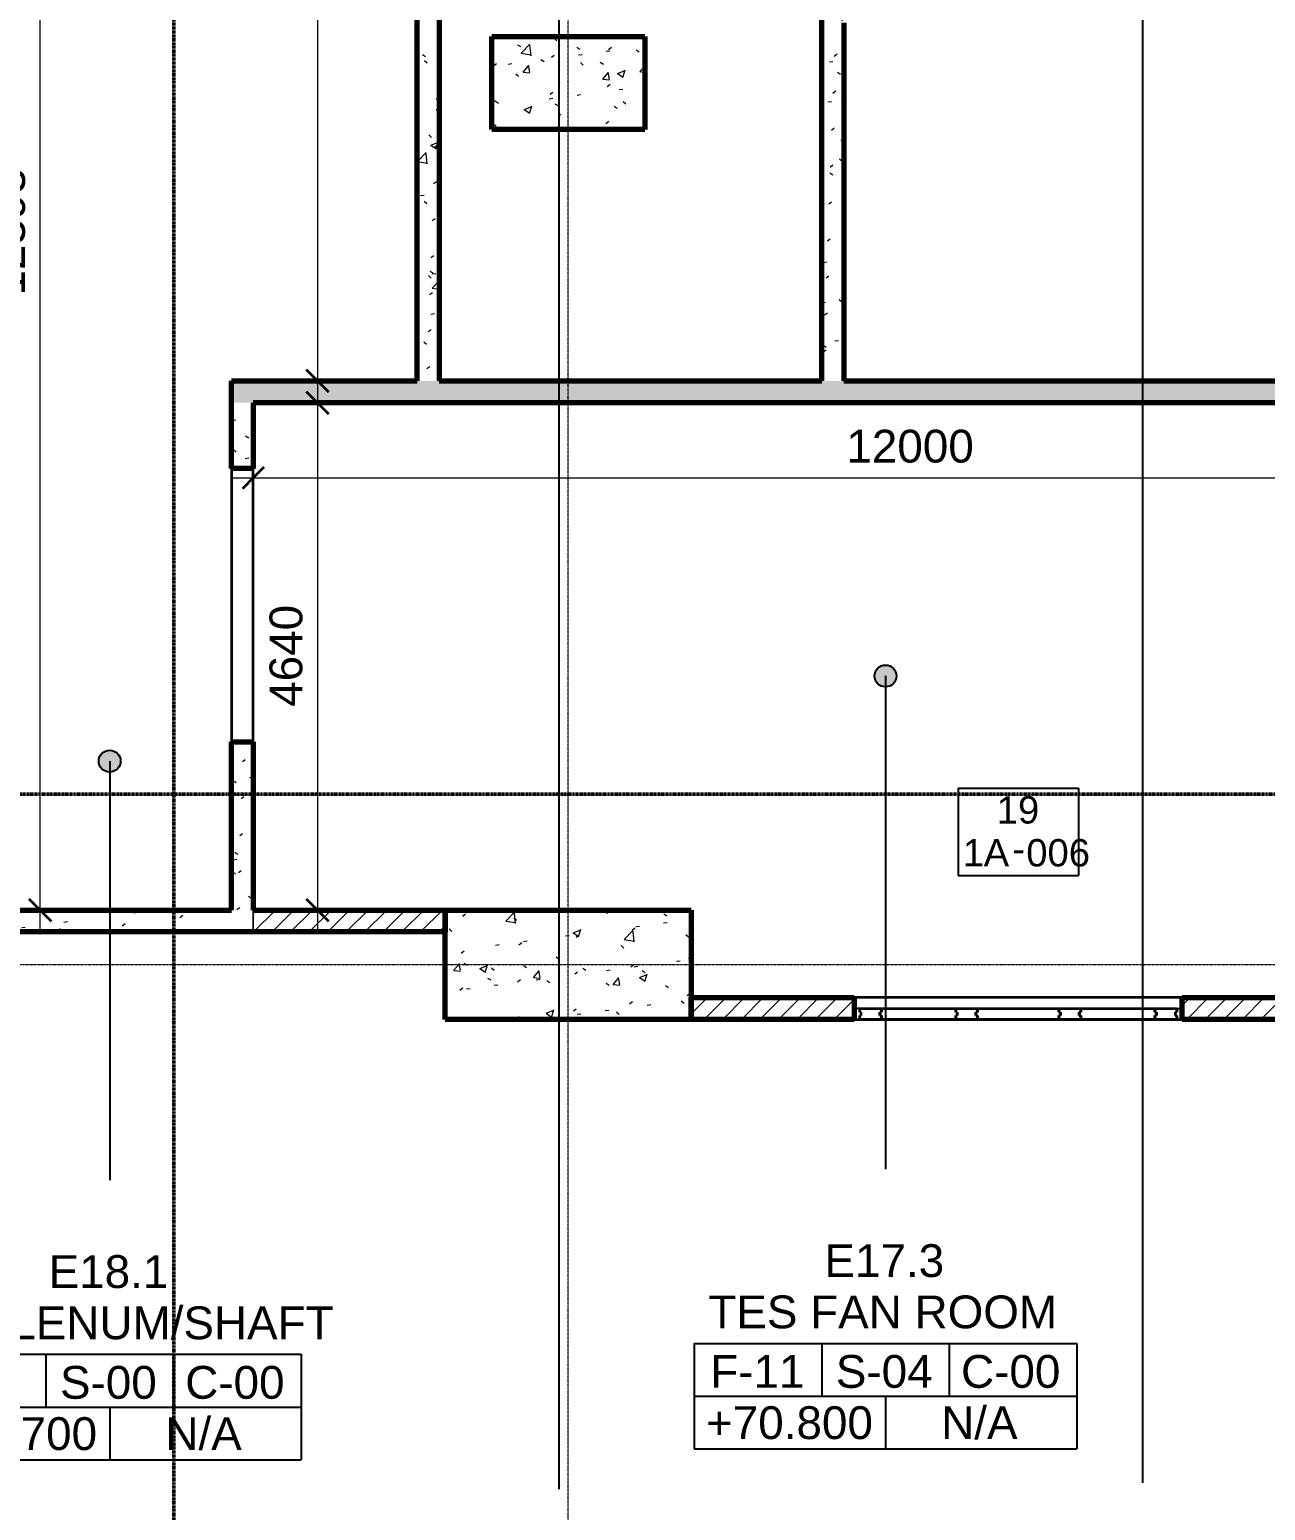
# Model space of a CAD drawing. Header units: millimetres. Extents: x -920221 to -841619, y -18676 to 22445.
# Drawn here: x -886408 to -875107, y -1411 to 12132 of the extents above; entities that cross this region are included whole.
import ezdxf

# ---------------------------------------------------------------- set-up
doc = ezdxf.new("R2010")
doc.units = ezdxf.units.MM
doc.linetypes.add('DPA_Grid _ Level 100', pattern=[10, 5.5, -1.6, 1.3, -1.6])
for name, color, linetype, lineweight in [('A-ANNO-DIMS', 1, 'Continuous', 9), ('A-ANNO-DIMS-100', 1, 'Continuous', 9), ('A-COLS', 5, 'Continuous', 70), ('A-COLS-E', 1, 'Continuous', 35), ('A-DOOR', 3, 'Continuous', 35), ('A-DOOR-E', 2, 'Continuous', 25), ('A-DOOR-FRAM', 3, 'Continuous', 25), ('A-DOOR-IDEN', 3, 'Continuous', 25), ('A-ROOM-IDEN', 3, 'Continuous', 25), ('A-ROOM-LINE', 3, 'Continuous', 25), ('A-WALL', 5, 'Continuous', 35), ('A-WALL-PATT', 1, 'Continuous', 35), ('G-ANNO-SECL', 3, 'Continuous', 9), ('S-GRID', 251, 'Continuous', 9), ('WALL-E', 2, 'Continuous', 35)]:
    doc.layers.add(name, color=color, linetype=linetype, lineweight=lineweight)
doc.styles.add('Arial_1', font='arial.ttf', dxfattribs={"height": 250})
doc.styles.add('Arial_2', font='arial.ttf', dxfattribs={"height": 300})
doc.styles.add('Arial_3', font='arial.ttf', dxfattribs={"height": 2.5})
doc.dimstyles.new('DPA-DIM-3_0_T-T', dxfattribs={"dimscale": 304.8, "dimtxt": 306.07782, "dimasz": 0.656168, "dimexe": 0.656168, "dimexo": 0.0625, "dimgap": 0.164042, "dimtad": 1, "dimdec": 0, "dimzin": 0, "dimdsep": 46, "dimtxsty": 'Arial_2', "dimblk1": 'OBLIQUE', "dimblk2": 'OBLIQUE', "dimsah": 1, "dimcen": 0.09, "dimdle": 0.656168, "dimadec": 8, "dimazin": 0, "dimtfac": 1, "dimtdec": 4, "dimtix": 1, "dimtmove": 0, "dimatfit": 3, "dimfxl": 1.312336, "dimfxlon": 1, "dimtvp": 1, "dimtolj": 1, "dimtzin": 0, "dimarcsym": 2})
pattern_1 = [(50, (0, 0), (728.7365, -63.75582), [76.2, -838.2]), (355, (0, 0), (-140.9716, 764.2276), [60.96, -670.56]), (100.451, (60.7, -5.3), (587.77, 700.46675), [64.76, -712.36]), (46.184, (0, 203.2), (1084.3162, -168.171), [114.3, -1257.3]), (96.636, (90.4, 189.2), (949.6099, 989.7098), [97.14, -1068.54]), (351.184, (0, 203.2), (949.6206, 989.7012), [91.44, -1005.84]), (21, (101.6, 152.4), (606.45787, -409.06057), [76.2, -838.2]), (326, (101.6, 152.4), (247.20834, 736.7529), [60.96, -670.56]), (71.451, (152.14, 118.3), (853.66825, 327.68547), [64.76, -712.36]), (37.5, (0, 0), (12.35469, 338.22012), [33.528, -628.904, 33.528, -647.192, -673.1]), (37.5, (0, 0), (12.35469, 338.22012), [-1343.152, 33.528, -639.572]), (7.5, (0, 0), (267.27887, 400.72213), [33.528, -354.584, 33.528, -613.664, -256.54]), (7.5, (0, 0), (267.27887, 400.72213), [-1035.304, 33.528, -223.012]), (327.5, (-226.57, 0), (542.36333, -22.915345), [33.528, -220.472, 33.528, -758.952, -1051.56]), (327.5, (-226.57, 0), (542.36333, -22.915345), [-1046.48, 33.528, -1018.032]), (317.5, (-328.17, 0), (592.51696, 101.7071), [33.528, -296.672, 33.528, -492.76, -746.76]), (317.5, (-328.17, 0), (592.51696, 101.7071), [-856.488, 33.528, -713.232])]
pattern_2 = [(45, (0, 0), (-84.852814, 84.852814), [])]

# ---------------------------------------------------------------- blocks, each defined once
blk = doc.blocks.new('A33 - _Wall_ Access Panel 3000 x 3000-18927020-4280-01 ENLARGED LOWER PLATFORM LEVEL - REFLECTED CEILING PLAN - SHEET 1')
at = {"layer": 'A-DOOR'}
for p, q in [((-572, 0), (-372, 0)), ((-572, -35), (-572, 0)), ((-372, 0), (-372, -35)), ((372, 0), (572, 0)), ((372, -35), (372, 0)), ((572, 0), (572, -35)), ((-1450, 0), (-1250, 0)), ((-1450, -35), (-1450, 0)), ((-1435, -35), (-1450, -35)), ((-1450, -100), (-1450, -65)), ((-1450, -65), (-1435, -65)), ((-1250, -100), (-1450, -100)), ((-1435, -65), (-1435, -35)), ((-1250, -35), (-1265, -35)), ((-1265, -35), (-1265, -65)), ((-1265, -35), (-1250, -35)), ((-1265, -65), (-1265, -35)), ((-1265, -65), (-1250, -65)), ((-1250, -65), (-1265, -65)), ((-1250, 0), (-1250, -35)), ((-1250, -35), (-1250, 0)), ((-1250, 0), (-572, 0)), ((-1250, -65), (-1250, -100)), ((-1250, -100), (-1250, -65)), ((-572, -100), (-1250, -100)), ((-572, 0), (-572, -35)), ((-557, -35), (-572, -35)), ((-572, -35), (-557, -35)), ((-572, -100), (-572, -65)), ((-572, -65), (-557, -65)), ((-557, -65), (-572, -65)), ((-572, -65), (-572, -100)), ((-372, -100), (-572, -100)), ((-557, -65), (-557, -35)), ((-557, -35), (-557, -65)), ((-372, -35), (-387, -35)), ((-387, -35), (-387, -65)), ((-387, -35), (-372, -35)), ((-387, -65), (-387, -35)), ((-387, -65), (-372, -65)), ((-372, -65), (-387, -65)), ((-372, -35), (-372, 0)), ((-372, 0), (372, 0)), ((-372, -65), (-372, -100)), ((-372, -100), (-372, -65)), ((372, -100), (-372, -100)), ((372, 0), (372, -35)), ((387, -35), (372, -35)), ((372, -35), (387, -35)), ((372, -100), (372, -65)), ((372, -65), (387, -65)), ((387, -65), (372, -65)), ((372, -65), (372, -100)), ((572, -100), (372, -100)), ((387, -65), (387, -35)), ((387, -35), (387, -65)), ((572, -35), (557, -35)), ((557, -35), (557, -65)), ((557, -35), (572, -35)), ((557, -65), (557, -35)), ((557, -65), (572, -65)), ((572, -65), (557, -65)), ((572, -35), (572, 0)), ((572, 0), (1250, 0)), ((572, -65), (572, -100)), ((572, -100), (572, -65)), ((1250, -100), (572, -100)), ((1250, 0), (1450, 0)), ((1250, -35), (1250, 0)), ((1250, 0), (1250, -35)), ((1265, -35), (1250, -35)), ((1250, -35), (1265, -35)), ((1250, -100), (1250, -65)), ((1250, -65), (1265, -65)), ((1265, -65), (1250, -65)), ((1250, -65), (1250, -100)), ((1450, -100), (1250, -100)), ((1265, -65), (1265, -35)), ((1265, -35), (1265, -65)), ((1450, -35), (1435, -35)), ((1435, -35), (1435, -65)), ((1435, -65), (1450, -65)), ((1450, 0), (1450, -35)), ((1450, -65), (1450, -100))]:
    blk.add_line(p, q, dxfattribs=at)
at = {"layer": 'A-DOOR-E'}
for p, q in [((-372, 0), (-572, 0)), ((-572, 0), (-572, -35)), ((-372, -35), (-372, 0)), ((372, 0), (372, -35)), ((572, 0), (372, 0)), ((572, -35), (572, 0)), ((-1250, 0), (-1450, 0)), ((-1450, 0), (-1450, -35)), ((-1450, -35), (-1435, -35)), ((-1435, -65), (-1450, -65)), ((-1450, -65), (-1450, -100)), ((-1450, -100), (-1250, -100)), ((-1435, -35), (-1435, -65)), ((-1265, -65), (-1265, -35)), ((-1265, -35), (-1250, -35)), ((-1250, -35), (-1265, -35)), ((-1265, -35), (-1265, -65)), ((-1265, -65), (-1265, -35)), ((-1265, -35), (-1250, -35)), ((-1250, -35), (-1265, -35)), ((-1265, -35), (-1265, -65)), ((-1265, -65), (-1265, -35)), ((-1265, -35), (-1250, -35)), ((-1265, -65), (-1265, -35)), ((-1265, -35), (-1250, -35)), ((-1265, -35), (-1250, -35)), ((-1265, -65), (-1265, -35)), ((-1250, -35), (-1265, -35)), ((-1265, -35), (-1265, -65)), ((-1250, -65), (-1265, -65)), ((-1265, -65), (-1250, -65)), ((-1250, -65), (-1265, -65)), ((-1265, -65), (-1250, -65)), ((-1250, -65), (-1265, -65)), ((-1250, -65), (-1265, -65)), ((-1250, -65), (-1265, -65)), ((-1265, -65), (-1250, -65)), ((-1250, -35), (-1250, 0)), ((-572, 0), (-1250, 0)), ((-1250, 0), (-1250, -35)), ((-1250, -35), (-1250, 0)), ((-1250, 0), (-572, 0)), ((-572, 0), (-1250, 0)), ((-1250, 0), (-1250, -35)), ((-1250, -35), (-1250, 0)), ((-1250, 0), (-572, 0)), ((-1250, -35), (-1250, 0)), ((-1250, 0), (-572, 0)), ((-1250, 0), (-572, 0)), ((-1250, -35), (-1250, 0)), ((-572, 0), (-1250, 0)), ((-1250, 0), (-1250, -35)), ((-1250, -100), (-1250, -65)), ((-1250, -65), (-1250, -100)), ((-1250, -100), (-1250, -65)), ((-1250, -65), (-1250, -100)), ((-1250, -100), (-1250, -65)), ((-1250, -100), (-1250, -65)), ((-1250, -100), (-1250, -65)), ((-1250, -65), (-1250, -100)), ((-1250, -100), (-572, -100)), ((-572, -100), (-1250, -100)), ((-1250, -100), (-572, -100)), ((-572, -100), (-1250, -100)), ((-572, -100), (-1250, -100)), ((-572, -100), (-1250, -100)), ((-1250, -100), (-572, -100)), ((-572, -35), (-572, 0)), ((-572, 0), (-572, -35)), ((-572, -35), (-572, 0)), ((-572, 0), (-572, -35)), ((-572, 0), (-572, -35)), ((-572, 0), (-572, -35)), ((-572, -35), (-572, 0)), ((-572, -35), (-557, -35)), ((-557, -35), (-572, -35)), ((-572, -35), (-557, -35)), ((-557, -35), (-572, -35)), ((-572, -35), (-557, -35)), ((-572, -35), (-557, -35)), ((-572, -35), (-557, -35)), ((-557, -35), (-572, -35)), ((-557, -65), (-572, -65)), ((-572, -65), (-572, -100)), ((-572, -100), (-572, -65)), ((-572, -65), (-557, -65)), ((-557, -65), (-572, -65)), ((-572, -65), (-572, -100)), ((-572, -100), (-572, -65)), ((-572, -65), (-557, -65)), ((-557, -65), (-572, -65)), ((-572, -65), (-572, -100)), ((-557, -65), (-572, -65)), ((-572, -65), (-572, -100)), ((-572, -65), (-572, -100)), ((-557, -65), (-572, -65)), ((-572, -100), (-572, -65)), ((-572, -65), (-557, -65)), ((-572, -100), (-372, -100)), ((-557, -35), (-557, -65)), ((-557, -65), (-557, -35)), ((-557, -35), (-557, -65)), ((-557, -65), (-557, -35)), ((-557, -35), (-557, -65)), ((-557, -35), (-557, -65)), ((-557, -35), (-557, -65)), ((-557, -65), (-557, -35)), ((-387, -65), (-387, -35)), ((-387, -35), (-372, -35)), ((-372, -35), (-387, -35)), ((-387, -35), (-387, -65)), ((-387, -65), (-387, -35)), ((-387, -35), (-372, -35)), ((-372, -35), (-387, -35)), ((-387, -35), (-387, -65)), ((-387, -65), (-387, -35)), ((-387, -35), (-372, -35)), ((-387, -65), (-387, -35)), ((-387, -35), (-372, -35)), ((-387, -35), (-372, -35)), ((-387, -65), (-387, -35)), ((-372, -35), (-387, -35)), ((-387, -35), (-387, -65)), ((-372, -65), (-387, -65)), ((-387, -65), (-372, -65)), ((-372, -65), (-387, -65)), ((-387, -65), (-372, -65)), ((-372, -65), (-387, -65)), ((-372, -65), (-387, -65)), ((-372, -65), (-387, -65)), ((-387, -65), (-372, -65)), ((372, 0), (-372, 0)), ((-372, 0), (-372, -35)), ((-372, -35), (-372, 0)), ((-372, 0), (372, 0)), ((372, 0), (-372, 0)), ((-372, 0), (-372, -35)), ((-372, -35), (-372, 0)), ((-372, 0), (372, 0)), ((-372, -35), (-372, 0)), ((-372, 0), (372, 0)), ((-372, 0), (372, 0)), ((-372, -35), (-372, 0)), ((372, 0), (-372, 0)), ((-372, 0), (-372, -35)), ((-372, -100), (-372, -65)), ((-372, -65), (-372, -100)), ((-372, -100), (-372, -65)), ((-372, -65), (-372, -100)), ((-372, -100), (-372, -65)), ((-372, -100), (-372, -65)), ((-372, -100), (-372, -65)), ((-372, -65), (-372, -100)), ((-372, -100), (372, -100)), ((372, -100), (-372, -100)), ((-372, -100), (372, -100)), ((372, -100), (-372, -100)), ((372, -100), (-372, -100)), ((372, -100), (-372, -100)), ((-372, -100), (372, -100)), ((372, -35), (372, 0)), ((372, 0), (372, -35)), ((372, -35), (372, 0)), ((372, 0), (372, -35)), ((372, 0), (372, -35)), ((372, 0), (372, -35)), ((372, -35), (372, 0)), ((372, -35), (387, -35)), ((387, -35), (372, -35)), ((372, -35), (387, -35)), ((387, -35), (372, -35)), ((372, -35), (387, -35)), ((372, -35), (387, -35)), ((372, -35), (387, -35)), ((387, -35), (372, -35)), ((387, -65), (372, -65)), ((372, -65), (372, -100)), ((372, -100), (372, -65)), ((372, -65), (387, -65)), ((387, -65), (372, -65)), ((372, -65), (372, -100)), ((372, -100), (372, -65)), ((372, -65), (387, -65)), ((387, -65), (372, -65)), ((372, -65), (372, -100)), ((387, -65), (372, -65)), ((372, -65), (372, -100)), ((372, -65), (372, -100)), ((387, -65), (372, -65)), ((372, -100), (372, -65)), ((372, -65), (387, -65)), ((372, -100), (572, -100)), ((387, -35), (387, -65)), ((387, -65), (387, -35)), ((387, -35), (387, -65)), ((387, -65), (387, -35)), ((387, -35), (387, -65)), ((387, -35), (387, -65)), ((387, -35), (387, -65)), ((387, -65), (387, -35)), ((557, -65), (557, -35)), ((557, -35), (572, -35)), ((572, -35), (557, -35)), ((557, -35), (557, -65)), ((557, -65), (557, -35)), ((557, -35), (572, -35)), ((572, -35), (557, -35)), ((557, -35), (557, -65)), ((557, -65), (557, -35)), ((557, -35), (572, -35)), ((557, -65), (557, -35)), ((557, -35), (572, -35)), ((557, -35), (572, -35)), ((557, -65), (557, -35)), ((572, -35), (557, -35)), ((557, -35), (557, -65)), ((572, -65), (557, -65)), ((557, -65), (572, -65)), ((572, -65), (557, -65)), ((557, -65), (572, -65)), ((572, -65), (557, -65)), ((572, -65), (557, -65)), ((572, -65), (557, -65)), ((557, -65), (572, -65)), ((1250, 0), (572, 0)), ((572, 0), (572, -35)), ((572, -35), (572, 0)), ((572, 0), (1250, 0)), ((1250, 0), (572, 0)), ((572, 0), (572, -35)), ((572, -35), (572, 0)), ((572, 0), (1250, 0)), ((572, -35), (572, 0)), ((572, 0), (1250, 0)), ((572, 0), (1250, 0)), ((572, -35), (572, 0)), ((1250, 0), (572, 0)), ((572, 0), (572, -35)), ((572, -100), (572, -65)), ((572, -65), (572, -100)), ((572, -100), (572, -65)), ((572, -65), (572, -100)), ((572, -100), (572, -65)), ((572, -100), (572, -65)), ((572, -100), (572, -65)), ((572, -65), (572, -100)), ((572, -100), (1250, -100)), ((1250, -100), (572, -100)), ((572, -100), (1250, -100)), ((1250, -100), (572, -100)), ((1250, -100), (572, -100)), ((1250, -100), (572, -100)), ((572, -100), (1250, -100)), ((1450, 0), (1250, 0)), ((1250, 0), (1250, -35)), ((1250, -35), (1250, 0)), ((1250, 0), (1250, -35)), ((1250, -35), (1250, 0)), ((1250, 0), (1250, -35)), ((1250, 0), (1250, -35)), ((1250, 0), (1250, -35)), ((1250, -35), (1250, 0)), ((1250, -35), (1265, -35)), ((1265, -35), (1250, -35)), ((1250, -35), (1265, -35)), ((1265, -35), (1250, -35)), ((1250, -35), (1265, -35)), ((1250, -35), (1265, -35)), ((1250, -35), (1265, -35)), ((1265, -35), (1250, -35)), ((1265, -65), (1250, -65)), ((1250, -65), (1250, -100)), ((1250, -100), (1250, -65)), ((1250, -65), (1265, -65)), ((1265, -65), (1250, -65)), ((1250, -65), (1250, -100)), ((1250, -100), (1250, -65)), ((1250, -65), (1265, -65)), ((1265, -65), (1250, -65)), ((1250, -65), (1250, -100)), ((1265, -65), (1250, -65)), ((1250, -65), (1250, -100)), ((1250, -65), (1250, -100)), ((1265, -65), (1250, -65)), ((1250, -100), (1250, -65)), ((1250, -65), (1265, -65)), ((1250, -100), (1450, -100)), ((1265, -35), (1265, -65)), ((1265, -65), (1265, -35)), ((1265, -35), (1265, -65)), ((1265, -65), (1265, -35)), ((1265, -35), (1265, -65)), ((1265, -35), (1265, -65)), ((1265, -35), (1265, -65)), ((1265, -65), (1265, -35)), ((1435, -65), (1435, -35)), ((1435, -35), (1450, -35)), ((1450, -65), (1435, -65)), ((1450, -35), (1450, 0)), ((1450, -100), (1450, -65))]:
    blk.add_line(p, q, dxfattribs=at)
at = {"layer": 'A-DOOR-FRAM'}
for p, q in [((-1500, 0), (-1500, -100)), ((-1450, 0), (-1500, 0)), ((-1500, -100), (-1450, -100)), ((-1450, -35), (-1450, 0)), ((-1435, -35), (-1450, -35)), ((-1450, -65), (-1435, -65)), ((-1450, -100), (-1450, -65)), ((-1435, -65), (-1435, -35)), ((1435, -65), (1435, -35)), ((1435, -35), (1450, -35)), ((1450, -65), (1435, -65)), ((1450, 0), (1500, 0)), ((1450, -35), (1450, 0)), ((1450, -100), (1450, -65)), ((1500, -100), (1450, -100)), ((1500, 0), (1500, -100))]:
    blk.add_line(p, q, dxfattribs=at)
blk = doc.blocks.new('DPA_Room Tag Box - Standard-4486259-4280-01 ENLARGED LOWER PLATFORM LEVEL - REFLECTED CEILING PLAN - SHEET 1')
at = {"layer": 'A-ROOM-LINE'}
for p, q in [((-17.5, -2.94), (-17.5, -12.6)), ((-17.5, -2.94), (17.5, -2.94)), ((-5.83, -2.94), (-5.83, -7.77)), ((5.83, -2.94), (5.83, -7.77)), ((17.5, -2.94), (17.5, -12.6)), ((-17.5, -7.77), (17.5, -7.77)), ((0, -7.77), (0, -12.6)), ((-17.5, -12.6), (17.5, -12.6))]:
    blk.add_line(p, q, dxfattribs=at)
blk = doc.blocks.new('DIMBLOCK21-4280-01 ENLARGED LOWER PLATFORM LEVEL - REFLECTED CEILING PLAN - SHEET 1')
at = {"layer": 'A-ANNO-DIMS-100'}
for p, q in [((-886311, 3879), (-886311, 16672)), ((-886711, 16472), (-886111, 16472)), ((-886311, 16472), (-886711, 16472)), ((-886711, 4079), (-886111, 4079)), ((-886311, 4079), (-886711, 4079))]:
    blk.add_line(p, q, dxfattribs=at)
at = {"layer": 'A-ANNO-DIMS-100', "lineweight": 35}
for p, q in [((-886311, 16472), (-886411, 16572)), ((-886311, 16472), (-886211, 16372)), ((-886311, 4079), (-886411, 4179)), ((-886311, 4079), (-886211, 3979))]:
    blk.add_line(p, q, dxfattribs=at)
at = {"layer": 'A-ANNO-DIMS-100', "color": 0, "insert": (-886750, 9699), "char_height": 300, "width": 1384.41, "attachment_point": 1, "rotation": 90, "line_spacing_factor": 0.941778, "style": 'Arial_2'}
blk.add_mtext('12393', dxfattribs=at)
blk = doc.blocks.new('_Oblique')
at = {"color": 0, "linetype": 'ByBlock', "lineweight": -2}
blk.add_line((-0.5, -0.5), (0.5, 0.5), dxfattribs=at)
blk = doc.blocks.new('DIMBLOCK23-4280-01 ENLARGED LOWER PLATFORM LEVEL - REFLECTED CEILING PLAN - SHEET 1')
at = {"layer": 'A-ANNO-DIMS-100'}
for p, q in [((-883775, 16672), (-883775, 8719)), ((-883375, 16472), (-883975, 16472)), ((-883775, 16472), (-883375, 16472)), ((-883375, 8919), (-883975, 8919)), ((-883775, 8919), (-883375, 8919))]:
    blk.add_line(p, q, dxfattribs=at)
at = {"layer": 'A-ANNO-DIMS-100', "lineweight": 35}
for p, q in [((-883775, 16472), (-883875, 16572)), ((-883775, 16472), (-883675, 16372)), ((-883775, 8919), (-883875, 9019)), ((-883775, 8919), (-883675, 8819))]:
    blk.add_line(p, q, dxfattribs=at)
at = {"layer": 'A-ANNO-DIMS-100', "color": 0, "insert": (-884214, 12234), "char_height": 300, "width": 1107.53, "attachment_point": 1, "rotation": 90, "line_spacing_factor": 0.941778, "style": 'Arial_2'}
blk.add_mtext('7553', dxfattribs=at)
blk = doc.blocks.new('DIMBLOCK24-4280-01 ENLARGED LOWER PLATFORM LEVEL - REFLECTED CEILING PLAN - SHEET 1')
at = {"layer": 'A-ANNO-DIMS-100', "lineweight": 35}
for p, q in [((-883775, 8719), (-883875, 8819)), ((-883775, 8719), (-883675, 8619)), ((-883775, 4079), (-883875, 4179)), ((-883775, 4079), (-883675, 3979))]:
    blk.add_line(p, q, dxfattribs=at)
at = {"layer": 'A-ANNO-DIMS-100'}
for p, q in [((-883775, 8919), (-883775, 3879)), ((-883375, 8719), (-883975, 8719)), ((-883775, 8719), (-883375, 8719)), ((-883375, 4079), (-883975, 4079)), ((-883775, 4079), (-883375, 4079))]:
    blk.add_line(p, q, dxfattribs=at)
at = {"layer": 'A-ANNO-DIMS-100', "color": 0, "insert": (-884214, 5938), "char_height": 300, "width": 1107.53, "attachment_point": 1, "rotation": 90, "line_spacing_factor": 0.941778, "style": 'Arial_2'}
blk.add_mtext('4640', dxfattribs=at)
blk = doc.blocks.new('DIMBLOCK25-4280-01 ENLARGED LOWER PLATFORM LEVEL - REFLECTED CEILING PLAN - SHEET 1')
at = {"layer": 'A-ANNO-DIMS-100'}
for p, q in [((-884362, 8432), (-884362, 7832)), ((-884362, 8032), (-884362, 8432)), ((-872362, 8432), (-872362, 7832)), ((-872362, 8032), (-872362, 8432)), ((-884562, 8032), (-872162, 8032))]:
    blk.add_line(p, q, dxfattribs=at)
at = {"layer": 'A-ANNO-DIMS-100', "lineweight": 35}
for p, q in [((-884362, 8032), (-884262, 8132)), ((-872362, 8032), (-872262, 8132)), ((-884362, 8032), (-884462, 7932)), ((-872362, 8032), (-872462, 7932))]:
    blk.add_line(p, q, dxfattribs=at)
at = {"layer": 'A-ANNO-DIMS-100', "color": 0, "insert": (-878939, 8472), "char_height": 300, "width": 1384.41, "attachment_point": 1, "line_spacing_factor": 0.941778, "style": 'Arial_2'}
blk.add_mtext('12000', dxfattribs=at)
blk = doc.blocks.new('DPA_Door Tag - Standard-4918896-4280-01 ENLARGED LOWER PLATFORM LEVEL - REFLECTED CEILING PLAN - SHEET 1')
at = {"layer": 'A-DOOR-IDEN'}
for p, q in [((-5.5, 4), (-5.5, -4)), ((-5.5, 4), (5.5, 4)), ((5.5, 4), (5.5, -4)), ((-5.5, -4), (5.5, -4))]:
    blk.add_line(p, q, dxfattribs=at)
at = {"layer": 'A-DOOR-IDEN', "lineweight": 9, "insert": (-0.53, -0.28), "char_height": 2.5, "width": 1.443, "attachment_point": 1, "style": 'Arial_3'}
blk.add_mtext('-', dxfattribs=at)

msp = doc.modelspace()

# ---------------------------------------------------------------- hatches: boundary and pattern name
at = {"layer": 'A-COLS-E', "lineweight": 9}
h = msp.add_hatch(dxfattribs=at)
h.set_pattern_fill('FP_1', color=256, style=0, pattern_type=2)
h.set_pattern_definition(pattern_1)
h.paths.add_polyline_path([(-882182.4, 11219), (-880782.4, 11219), (-880782.4, 12069), (-882182.4, 12069), (-882182.4, 11724.8)])
h = msp.add_hatch(dxfattribs=at)
h.set_pattern_fill('FP_1', color=256, style=0, pattern_type=2)
h.set_pattern_definition(pattern_1)
h.paths.add_polyline_path([(-880357.4, 3079), (-880357.4, 4079), (-882607.4, 4079), (-882607.4, 3079), (-881249.2, 3079)])
at = {"layer": 'A-ROOM-IDEN'}
h = msp.add_hatch(color=256, dxfattribs=at)
edge = h.paths.add_edge_path()
edge.add_arc((-878581, 6220.4), 100, 0, 360)
h = msp.add_hatch(color=256, dxfattribs=at)
edge = h.paths.add_edge_path()
edge.add_arc((-885675.5, 5441.4), 100, 0, 360)
at = {"layer": 'A-WALL-PATT', "lineweight": 9}
h = msp.add_hatch(dxfattribs=at)
h.set_pattern_fill('FP_1', color=256, style=0, pattern_type=2)
h.set_pattern_definition(pattern_1)
h.paths.add_polyline_path([(-882662.4, 8919), (-882662.4, 16472), (-882862.4, 16472), (-882862.4, 8919)])
h = msp.add_hatch(dxfattribs=at)
h.set_pattern_fill('FP_1', color=256, style=0, pattern_type=2)
h.set_pattern_definition(pattern_1)
h.paths.add_polyline_path([(-878962.4, 8919), (-878962.4, 16472), (-879162.4, 16472), (-879162.4, 8919)])
h = msp.add_hatch(dxfattribs=at)
h.set_pattern_fill('FP_1', color=256, style=0, pattern_type=2)
h.set_pattern_definition(pattern_1)
h.paths.add_polyline_path([(-869174.1, 8719), (-868957.4, 8719), (-868957.4, 8919), (-869609.9, 8919), (-869609.9, 8719)])
h.paths.add_polyline_path([(-872162.4, 8719), (-871709.9, 8719), (-871709.9, 8919), (-884562.4, 8919), (-884562.4, 8719), (-872362.4, 8719)])
h = msp.add_hatch(dxfattribs=at)
h.set_pattern_fill('FP_1', color=256, style=0, pattern_type=2)
h.set_pattern_definition(pattern_1)
h.paths.add_polyline_path([(-884562.4, 3879), (-884362.4, 3879), (-884362.4, 5619), (-884562.4, 5619), (-884562.4, 4079)])
h.paths.add_polyline_path([(-884362.4, 8119), (-884362.4, 8719), (-884562.4, 8719), (-884562.4, 8119)])
h = msp.add_hatch(dxfattribs=at)
h.set_pattern_fill('FP_1', color=256, style=0, pattern_type=2)
h.set_pattern_definition(pattern_1)
h.paths.add_polyline_path([(-884562.4, 3879), (-884562.4, 4079), (-887732.4, 4079), (-887732.4, 3879), (-885640.2, 3879)])
h = msp.add_hatch(dxfattribs=at)
h.set_pattern_fill('FP_2', color=256, style=0, pattern_type=2)
h.set_pattern_definition(pattern_2)
h.paths.add_polyline_path([(-882607.4, 3879), (-882607.4, 4079), (-884362.4, 4079), (-884362.4, 3879)])
h = msp.add_hatch(dxfattribs=at)
h.set_pattern_fill('FP_2', color=256, style=0, pattern_type=2)
h.set_pattern_definition(pattern_2)
h.paths.add_polyline_path([(-872362.4, 3079), (-872362.4, 3279), (-875867.4, 3279), (-875867.4, 3079), (-872467.3, 3079)])
h.paths.add_polyline_path([(-879053.7, 3079), (-878867.4, 3079), (-878867.4, 3279), (-880357.4, 3279), (-880357.4, 3079)])

# ---------------------------------------------------------------- linework, layer by layer
at = {"layer": 'A-COLS'}
for p, q in [((-882182.4, 11219), (-882182.4, 12069)), ((-882182.4, 12069), (-880782.4, 12069)), ((-880782.4, 12069), (-880782.4, 11219)), ((-880782.4, 11219), (-882182.4, 11219)), ((-882607.4, 3079), (-882607.4, 4079)), ((-882607.4, 4079), (-880357.4, 4079)), ((-880357.4, 4079), (-880357.4, 3079)), ((-880357.4, 3079), (-882607.4, 3079))]:
    msp.add_line(p, q, dxfattribs=at)
at = {"layer": 'A-ROOM-IDEN'}
for p, q in [((-881568, 13934.8), (-881568, -1217.4)), ((-876231.6, 13938.3), (-876231.6, -1157.9)), ((-878581, 6220.4), (-878581, 1710.4)), ((-885675.5, 5441.4), (-885675.5, 1610.4))]:
    msp.add_line(p, q, dxfattribs=at)
for centre in [(-878581, 6220.4), (-885675.5, 5441.4)]:
    msp.add_circle(centre, 100, dxfattribs=at)
at = {"layer": 'A-WALL', "color": 7, "lineweight": 70}
for p, q in [((-882862.4, 8919), (-882862.4, 16472)), ((-882662.4, 16472), (-882662.4, 8919)), ((-879162.4, 8919), (-879162.4, 16472)), ((-878962.4, 12194), (-878962.4, 8919)), ((-884562.4, 8819), (-884562.4, 8919)), ((-884562.4, 8919), (-882862.4, 8919)), ((-884562.4, 8719), (-884562.4, 8819)), ((-882662.4, 8919), (-879162.4, 8919)), ((-878962.4, 8919), (-871709.9, 8919)), ((-884562.4, 8119), (-884562.4, 8719)), ((-872362.4, 8719), (-884362.4, 8719)), ((-884362.4, 8719), (-884362.4, 8119)), ((-884362.4, 8119), (-884562.4, 8119)), ((-884562.4, 4079), (-884562.4, 5619)), ((-884562.4, 5619), (-884362.4, 5619)), ((-884362.4, 5619), (-884362.4, 4079)), ((-887532.4, 4079), (-884562.4, 4079)), ((-884362.4, 4079), (-882607.4, 4079)), ((-882607.4, 4079), (-882607.4, 3879)), ((-884562.4, 3879), (-887732.4, 3879)), ((-884362.4, 3879), (-884562.4, 3879)), ((-882607.4, 3879), (-884362.4, 3879)), ((-880357.4, 3179), (-880357.4, 3279)), ((-880357.4, 3279), (-878867.4, 3279)), ((-878867.4, 3279), (-878867.4, 3179)), ((-875867.4, 3179), (-875867.4, 3279)), ((-875867.4, 3279), (-872362.4, 3279)), ((-880357.4, 3079), (-880357.4, 3179)), ((-878867.4, 3179), (-878867.4, 3079)), ((-875867.4, 3079), (-875867.4, 3179)), ((-878867.4, 3079), (-880357.4, 3079)), ((-872362.4, 3079), (-875867.4, 3079))]:
    msp.add_line(p, q, dxfattribs=at)
at = {"layer": 'A-WALL', "lineweight": 9}
for p, q in [((-884362.4, 4079), (-884362.4, 3879)), ((-884362.4, 3879), (-884362.4, 4079))]:
    msp.add_line(p, q, dxfattribs=at)
at = {"layer": 'G-ANNO-SECL', "linetype": 'DPA_Grid _ Level 100', "lineweight": 50}
for p, q in [((-885090.4, 20634), (-885090.4, -7380.8)), ((-918383.5, 5139.9), (-844553.5, 5139.9))]:
    msp.add_line(p, q, dxfattribs=at)
at = {"layer": 'S-GRID', "linetype": 'DPA_Grid _ Level 100'}
for p, q in [((-881482.4, -17805.7), (-881482.4, 20540.3)), ((-846157.4, 3579), (-918895.3, 3579))]:
    msp.add_line(p, q, dxfattribs=at)
at = {"layer": 'WALL-E'}
for p, q in [((-884562.4, 8119), (-884562.4, 5619)), ((-884562.4, 8119), (-884362.4, 8119)), ((-884362.4, 5619), (-884362.4, 8119)), ((-884362.4, 5619), (-884562.4, 5619)), ((-878867.4, 3079), (-878867.4, 3279)), ((-875867.4, 3279), (-878867.4, 3279)), ((-875867.4, 3079), (-875867.4, 3279)), ((-878867.4, 3079), (-875867.4, 3079))]:
    msp.add_line(p, q, dxfattribs=at)

# ---------------------------------------------------------------- block references
at = {"layer": 'A-DOOR-E'}
msp.add_blockref('A33 - _Wall_ Access Panel 3000 x 3000-18927020-4280-01 ENLARGED LOWER PLATFORM LEVEL - REFLECTED CEILING PLAN - SHEET 1', (-877367.4, 3179), dxfattribs=at)
at = {"layer": 'A-DOOR-IDEN', "lineweight": 9, "xscale": 99.99999999999993, "yscale": 99.99999999999993, "zscale": 99.99999999999993}
msp.add_blockref('DPA_Door Tag - Standard-4918896-4280-01 ENLARGED LOWER PLATFORM LEVEL - REFLECTED CEILING PLAN - SHEET 1', (-877367.4, 4794), dxfattribs=at)
at = {"layer": 'A-ROOM-IDEN', "xscale": 99.99999999999993, "yscale": 99.99999999999993, "zscale": 99.99999999999993}
for p in [(-885675.5, 310.4), (-878581, 410.4)]:
    msp.add_blockref('DPA_Room Tag Box - Standard-4486259-4280-01 ENLARGED LOWER PLATFORM LEVEL - REFLECTED CEILING PLAN - SHEET 1', p, dxfattribs=at)

# ---------------------------------------------------------------- texts
at = {"layer": 'A-DOOR-IDEN', "lineweight": 9, "char_height": 250, "attachment_point": 1, "style": 'Arial_1'}
for s, insert, width in [('19', (-877563.8, 5120.5), 464.979), ('1', (-877874.1, 4728.4), 232.489), ('A', (-877683.6, 4728.4), 280.591), ('006', (-877293.8, 4728.4), 697.468)]:
    msp.add_mtext(s, dxfattribs=dict(at, insert=insert, width=width))
at = {"layer": 'A-ROOM-IDEN', "lineweight": 9, "char_height": 300, "attachment_point": 1, "style": 'Arial_2'}
for s, insert, width in [('E17.3', (-879139.6, 1023), 1354.852), ('E18.1', (-886234.1, 923), 1354.852), ('TES FAN ROOM', (-880201.5, 554.1), 3920.252), ('TES PLENUM/SHAFT', (-887795.5, 454.1), 5130.8), ('F-11', (-880183.7, 9.8), 1058.227), ('S-04', (-879035.5, 9.8), 1090.295), ('C-00', (-877890.4, 9.8), 1114.346), ('S-00', (-886129.9, -90.2), 1090.295), ('C-00', (-884984.9, -90.2), 1114.346), ('+70.800', (-880222.7, -458.9), 1883.966), ('N/A', (-878071.9, -458.9), 857.806), ('+70.700', (-887317.2, -558.9), 1883.966), ('N/A', (-885166.4, -558.9), 857.806)]:
    msp.add_mtext(s, dxfattribs=dict(at, insert=insert, width=width))

# ---------------------------------------------------------------- dimensions: what is measured, and where the dimension line sits
at = {"layer": 'A-ANNO-DIMS'}
for base, p1, p2, angle, override, picture, middle in [((-886310.7, 16472), (-886710.7, 4079), (-886710.7, 16472), 90, {"dimpost": '<>', "dimfxl": 12392.998011}, 'DIMBLOCK21-4280-01 ENLARGED LOWER PLATFORM LEVEL - REFLECTED CEILING PLAN - SHEET 1', (-886514, 10275.5)), ((-883774.9, 8919), (-883374.9, 16472), (-883374.9, 8919), 270.00001, {"dimpost": '<>', "dimfxl": 7553.000405}, 'DIMBLOCK23-4280-01 ENLARGED LOWER PLATFORM LEVEL - REFLECTED CEILING PLAN - SHEET 1', (-883978.1, 12695.5)), ((-883774.9, 4079), (-883374.9, 8719), (-883374.9, 4079), 90, {"dimpost": '<>', "dimfxl": 4639.99783}, 'DIMBLOCK24-4280-01 ENLARGED LOWER PLATFORM LEVEL - REFLECTED CEILING PLAN - SHEET 1', (-883978, 6399))]:
    dim = msp.add_linear_dim(base=base, p1=p1, p2=p2, angle=angle, dimstyle='DPA-DIM-3_0_T-T', override=override, dxfattribs=at)
    dim.commit()
    dim.dimension.update_dxf_attribs({"geometry": picture, "text_midpoint": middle})
dim = msp.add_linear_dim(base=(-872362.4, 8032.3), p1=(-884362.4, 8432.3), p2=(-872362.4, 8432.3), dimstyle='DPA-DIM-3_0_T-T', override={"dimpost": '<>', "dimfxl": 12000}, dxfattribs=at)
dim.commit()
dim.dimension.update_dxf_attribs({"geometry": 'DIMBLOCK25-4280-01 ENLARGED LOWER PLATFORM LEVEL - REFLECTED CEILING PLAN - SHEET 1', "text_midpoint": (-878362.4, 8235.4)})

doc.saveas('drawing.dxf')
